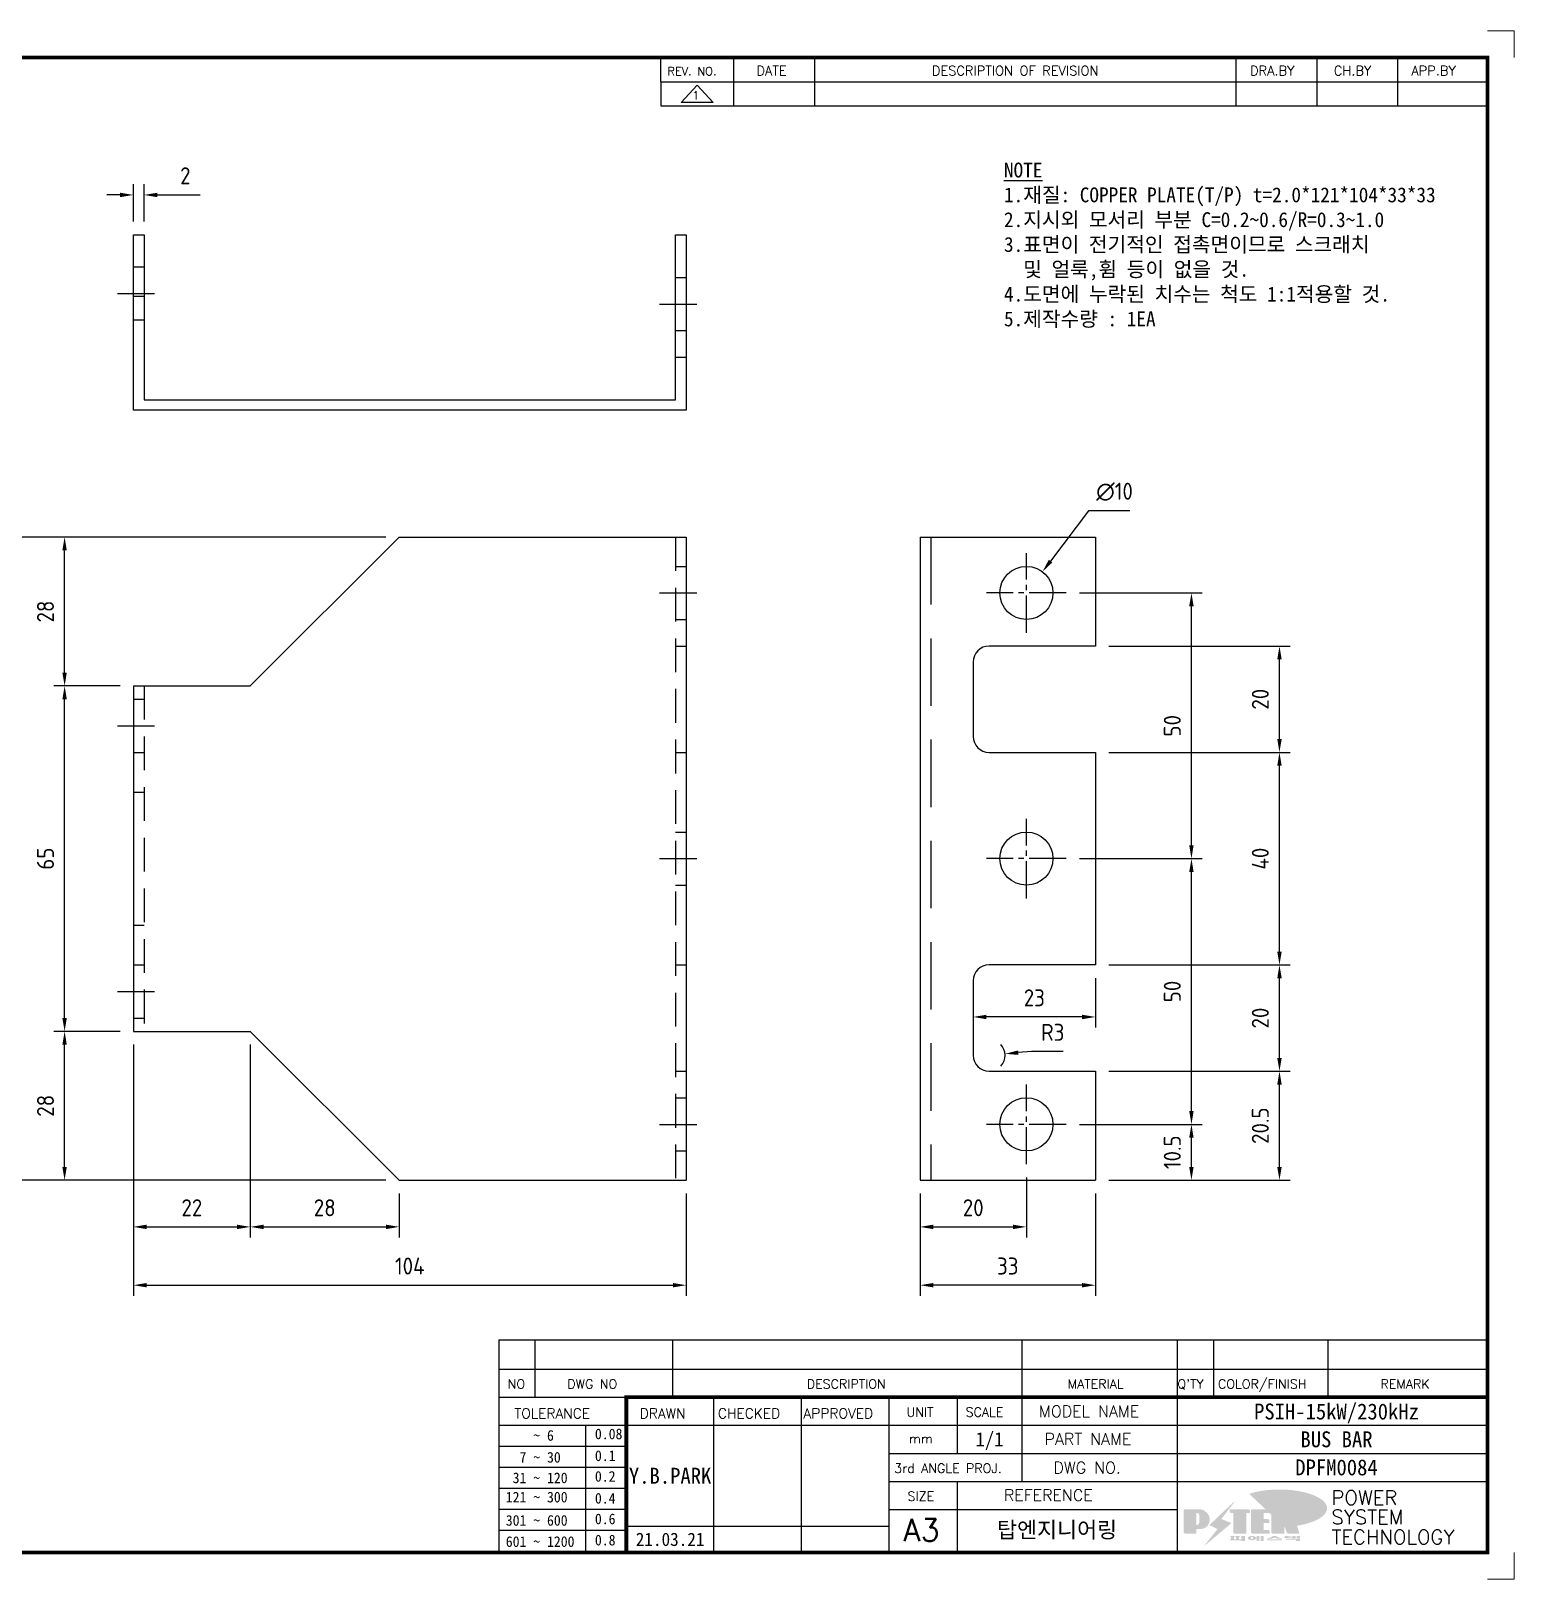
# Model space of a CAD drawing. Header units: millimetres. Extents: x -4251 to 2609, y -1673 to 4048.
# Drawn here: x -4110.4 to -3831.4, y -1672.8 to -1381.5 of the extents above; entities that cross this region are included whole.
import ezdxf
from ezdxf.enums import TextEntityAlignment as Align

# ---------------------------------------------------------------- set-up
doc = ezdxf.new("R2010")
doc.units = ezdxf.units.MM
for name, pattern in [('CENTER1', [10, 7, -1, 1, -1]), ('HIDDEN', [9.525, 6.35, -3.175]), ('HIDDENX2', [19.05, 12.7, -6.35])]:
    doc.linetypes.add(name, pattern=pattern)
doc.layers.add('FORMAT-1', color=7, linetype='Continuous')
doc.layers.add('line', color=3, linetype='Continuous')
doc.styles.add('HAN', font='')
doc.styles.add('RC', font='simplex.shx')
doc.styles.add('ROMANT', font='simplex.shx')
doc.styles.add('RT', font='simplex.shx', dxfattribs={"oblique": 15})
doc.styles.get("Standard").update_dxf_attribs({"font": 'ISOCP.SHX', "bigfont": 'WHGTXT.SHX'})
doc.styles.get('HAN').set_extended_font_data('GulimChe')
doc.dimstyles.new('PS-1', dxfattribs={"dimtxt": 3.2, "dimasz": 2.5, "dimexe": 2, "dimexo": 2.5, "dimgap": 2, "dimtad": 1, "dimtoh": 1, "dimrnd": 0.05, "dimzin": 12, "dimdsep": 46, "dimtxsty": 'Standard', "dimcen": 0, "dimclrt": 2, "dimazin": 3, "dimtfac": 1, "dimtofl": 0, "dimtmove": 0, "dimatfit": 3, "dimfxl": 0, "dimtolj": 1, "dimtzin": 0, "dimarcsym": 0})

# ---------------------------------------------------------------- blocks, each defined once
blk = doc.blocks.new('re3')
at = {"color": 180}
for p, q in [((0, 0), (0, -4.55)), ((6.87, -0.64), (3.86, -3.91)), ((6.87, -0.64), (9.88, -3.91)), ((13.74, -4.55), (13.74, 0)), ((28.97, -4.55), (28.97, 0)), ((108.25, -4.55), (108.25, 0)), ((123.49, -4.55), (123.49, 0)), ((138.64, -4.55), (138.64, 0)), ((0, -4.55), (155.53, -4.55)), ((9.88, -3.91), (3.86, -3.91))]:
    blk.add_line(p, q, dxfattribs=at)
at = {"color": 2, "style": 'RC', "oblique": 15}
blk.add_attdef('REV.NO', text='', height=1.56, dxfattribs=at).set_placement((6.59, -2.56), align=Align.MIDDLE_CENTER)
blk.add_attdef('-1', text='', height=1.56, dxfattribs=at).set_placement((9.37, -1.66), align=Align.MIDDLE_LEFT)
at = {"color": 2, "style": 'HAN'}
for tag, p in [('REV.-DATE', (21.36, -2.28)), ('DRA.BY', (115.87, -2.28)), ('CH.BY', (131.07, -2.28)), ('APP.BY', (147.09, -2.28))]:
    blk.add_attdef(tag, text='', height=2.5, dxfattribs=at).set_placement(p, align=Align.MIDDLE_CENTER)
blk.add_attdef('DESCRIPTION-OF-REVISION', text='', height=2.5, dxfattribs=at).set_placement((31.61, -2.28), align=Align.MIDDLE_LEFT)
blk = doc.blocks.new('no3')
at = {"color": 180}
for p, q in [((0, 5.5), (0, 0)), ((0, 5.5), (186, 5.5)), ((6.79, 5.5), (6.79, 0)), ((32.74, 0.11), (32.74, 5.5)), ((98.4, 5.5), (98.4, 0)), ((127.61, 5.5), (127.61, 0)), ((134.43, 5.5), (134.43, 0)), ((155.98, 5.5), (155.98, 0))]:
    blk.add_line(p, q, dxfattribs=at)
at = {"color": 2, "style": 'RT', "oblique": 15}
blk.add_attdef('NO', text='', height=1.74, dxfattribs=at).set_placement((3.38, 2.51), align=Align.MIDDLE_CENTER)
at = {"color": 2, "style": 'HAN'}
for tag, p in [('PART-NO', (19.76, 2.75)), ('MATERIAL', (111.38, 2.75)), ("Q'TY", (131.02, 2.75)), ('COLOR/FINISH', (145.2, 2.75)), ('REMARK', (170.76, 2.75))]:
    blk.add_attdef(tag, text='', height=2.9, dxfattribs=at).set_placement(p, align=Align.MIDDLE_CENTER)
blk.add_attdef('DESCRIPTION', text='', height=2.9, dxfattribs=at).set_placement((34.51, 2.75), align=Align.MIDDLE_LEFT)
blk = doc.blocks.new('new LOGO')
at = {"layer": 'line'}
h = blk.add_hatch(color=250, dxfattribs=at)
h.paths.add_polyline_path([(44.5, 69.4), (46.6, 69.4, -0.129793), (52, 68, 0.221832), (43.6, 71.9), (41.5, 71.9), (41.5, 27.9), (43.6, 27.9, 0.02048), (44.5, 28)], flags=17)
h.paths.add_polyline_path([(44.5, 13.9), (57.3, 13.9, 0.72362), (77.1, 73.9, -0.679777), (54.3, 16.4), (41.5, 16.4), (41.5, -0.1), (3, -0.1), (3, -2.6), (44.5, -2.6)])
h.paths.add_polyline_path([(117.9, 14.2), (71.5, -44.4), (77.1, -39.6), (120.8, 15.6), (92, 28.9), (173.3, 106), (177.5, 111.4), (89.1, 27.6)])
h.paths.add_polyline_path([(162.7, 71.9), (162.7, 69.4), (172.5, 69.4), (172.5, 71.9)], flags=17)
h.paths.add_polyline_path([(217.7, 69.4), (230.5, 69.4), (230.5, 80.4), (227.5, 80.4), (227.5, 71.9), (214.7, 71.9), (214.7, -0.1), (175.5, -0.1), (175.5, -2.6), (217.7, -2.6)])
h.paths.add_polyline_path([(297.8, 46.6), (294.8, 46.6), (294.8, 37.4), (276, 37.4), (276, 10.9), (279, 10.9), (279, 34.9), (297.8, 34.9)])
h.paths.add_polyline_path([(300, 8.4), (297, 8.4), (297, -0.1), (237.5, -0.1), (237.5, -2.6), (300, -2.6)])
h.paths.add_polyline_path([(297.8, 80.4), (294.8, 80.4), (294.8, 71.9), (276, 71.9), (276, 49.1), (279, 49.1), (279, 69.4), (297.8, 69.4)])
h.paths.add_polyline_path([(350.2, 80.4), (347.2, 80.4), (347.2, 61.6), (350.2, 63.5)])
h.paths.add_polyline_path([(350.2, 26.7), (347.2, 35.2), (347.2, -0.1), (308.5, -0.1), (308.5, -2.6), (350.2, -2.6)])
h.paths.add_polyline_path([(402.7, 80.4), (396.5, 80.4), (379.6, 66.8), (400.5, -0.1), (361.8, -0.1), (362.7, -2.6), (403.5, -2.6), (382.6, 64.3)])
blk.add_hatch(color=5, dxfattribs=at).paths.add_polyline_path([(166.3, 35), (131, 49), (180.4, 112.7), (92, 28.9), (120.8, 15.6), (74.4, -43)])
h = blk.add_hatch(color=253, dxfattribs=at)
edge = h.paths.add_edge_path()
edge.add_ellipse((333.9, 86.4), major_axis=(-165.9, 0), ratio=0.39426, start_angle=111.5127, end_angle=334.469)
edge.add_ellipse((314.1, 81.2), major_axis=(-153.7, 0), ratio=0.40699, start_angle=121.3066, end_angle=327.7437, ccw=False)
edge.add_line((394, 27.8), (394.7, 25.6))
h = blk.add_hatch(color=1, dxfattribs=at)
h.paths.add_polyline_path([(41.5, 16.4), (54.3, 16.4, 1), (54.3, 82.9), (0, 82.9), (0, -0.1), (41.5, -0.1)])
h.paths.add_polyline_path([(41.5, 27.9), (41.5, 71.9), (43.6, 71.9, -0.414214), (54.6, 60.9), (54.6, 38.9, -0.414214), (43.6, 27.9)], flags=16)
h.paths.add_polyline_path([(214.7, 71.9), (227.5, 71.9), (227.5, 82.9), (159.7, 82.9), (159.7, 71.9), (172.5, 71.9), (172.5, -0.1), (214.7, -0.1)])
h.paths.add_polyline_path([(276, 37.4), (294.8, 37.4), (294.8, 49.1), (276, 49.1), (276, 71.9), (294.8, 71.9), (294.8, 82.9), (234.5, 82.9), (234.5, -0.1), (297, -0.1), (297, 10.9), (276, 10.9)])
h.paths.add_polyline_path([(347.2, 35.2), (359.7, -0.1), (400.5, -0.1), (379.6, 66.8), (399.7, 82.9), (380.6, 82.9), (347.2, 61.6), (347.2, 82.9), (305.5, 82.9), (305.5, -0.1), (347.2, -0.1)])
h = blk.add_hatch(color=250, dxfattribs=at)
edge = h.paths.add_edge_path()
edge.add_ellipse((237.8, -17.6), major_axis=(-14.3, 0), ratio=0.526336, start_angle=192.2456, end_angle=269.0748)
edge.add_line((238.1, -10.1), (237.6, -10.1))
edge.add_ellipse((237.8, -17.6), major_axis=(-14.3, 0), ratio=0.526336, start_angle=270.9252, end_angle=449.0748)
edge.add_line((237.6, -25.1), (238.1, -25.1))
edge.add_ellipse((237.8, -17.6), major_axis=(-14.3, 0), ratio=0.526336, start_angle=450.9252, end_angle=527.7544)
edge.add_line((251.7, -19.2), (254.1, -19.2))
edge.add_line((254.1, -19.2), (254.1, -27.1))
edge.add_line((254.1, -27.1), (263.1, -27.1))
edge.add_line((263.1, -27.1), (263.1, -10.1))
edge.add_line((263.1, -10.1), (254.1, -10.1))
edge.add_line((254.1, -10.1), (254.1, -16))
edge.add_line((254.1, -16), (251.7, -16))
h.paths.add_polyline_path([(241, -16.4), (241, -18.7, -1), (234.4, -18.7), (234.4, -16.4, -1)], flags=16)
h.paths.add_polyline_path([(278.2, -10.1), (268.1, -10.1), (268.1, -27.1), (278.2, -27.1)])
h.paths.add_polyline_path([(310.3, -10.1), (310.3, -11.1, -0.157169), (289.3, -17.5), (294, -19.9, 0.128407), (316.3, -15.9, 0.128407), (338.6, -19.9), (343.3, -17.5, -0.157169), (322.2, -11.1), (322.2, -10.1)])
h.paths.add_polyline_path([(342.1, -25.1), (342.1, -22.3), (290.4, -22.3), (290.4, -25.1)])
h.paths.add_polyline_path([(352, -10.1), (352, -16.2, 0.414214), (354, -18.2), (378.7, -18.2), (378.7, -19.6), (390.2, -19.6), (390.2, -10.1), (378.7, -10.1), (378.7, -13.6), (374.7, -13.6), (374.7, -15.1), (378.7, -15.1), (378.7, -16.2), (364.7, -16.2), (364.7, -15.1), (371.2, -15.1), (371.2, -13.6), (364.7, -13.6), (364.7, -12.6), (374.7, -12.6), (374.7, -10.1)])
h.paths.add_polyline_path([(393.8, -10.1), (393.8, -19.6), (405, -19.6), (405, -10.1)])
h.paths.add_polyline_path([(405, -27.1), (405, -20.9), (356.8, -20.9), (356.8, -23), (391.8, -23), (391.8, -27.1)])
h.paths.add_polyline_path([(200.4, -10.1), (200.4, -22.3), (193.2, -22.3), (193.2, -12.6), (196.6, -12.6), (196.6, -10.1), (161, -10.1), (161, -12.6), (164.5, -12.6), (164.5, -22.3), (161, -22.3), (161, -25.1), (200.4, -25.1), (200.4, -27.1), (213.9, -27.1), (213.9, -10.1)])
h.paths.add_polyline_path([(182, -12.6), (175.6, -12.6), (175.6, -22.3), (182, -22.3)], flags=17)
blk = doc.blocks.new('format-3')
at = {"color": 3, "lineweight": 9}
for p, q in [((414.5, 291.3), (419.5, 291.3)), ((419.5, 286.3), (419.5, 291.3)), ((419.5, 5), (419.5, 0)), ((414.5, 0), (419.5, 0))]:
    blk.add_line(p, q, dxfattribs=at)
at = {"color": 180}
for p, q in [((258.97, 281.75), (258.97, 286.3)), ((272.71, 281.75), (272.71, 286.3)), ((287.94, 281.75), (287.94, 286.3)), ((367.22, 281.75), (367.22, 286.3)), ((382.45, 281.75), (382.45, 286.3)), ((397.61, 281.75), (397.61, 286.3)), ((258.97, 281.75), (414.5, 281.75)), ((228.5, 39.49), (228.5, 5)), ((228.5, 39.49), (414.5, 39.49)), ((235.29, 39.49), (235.29, 34.21)), ((261.24, 34.21), (261.24, 39.49)), ((326.9, 39.49), (326.9, 34.21)), ((356.11, 39.49), (356.11, 34.21)), ((362.93, 39.49), (362.93, 34.21)), ((384.48, 39.49), (384.48, 34.21)), ((228.5, 34.21), (252.48, 34.21)), ((268.96, 5), (268.96, 34.21)), ((285.45, 5), (285.45, 34.21)), ((301.94, 5), (301.94, 34.21)), ((314.72, 34.21), (314.72, 23.65)), ((326.9, 34.21), (326.9, 18.37)), ((356.11, 34.21), (356.11, 5)), ((228.5, 28.93), (252.48, 28.93)), ((244.89, 5.23), (244.89, 28.93)), ((252.48, 28.93), (414.5, 28.93)), ((228.5, 24.98), (252.48, 24.98)), ((301.94, 23.65), (414.5, 23.65)), ((228.5, 21.03), (252.48, 21.03)), ((301.94, 18.37), (414.5, 18.37)), ((314.72, 18.37), (314.72, 5)), ((228.5, 17.08), (252.48, 17.08)), ((228.5, 13.13), (252.48, 13.13)), ((301.94, 13.09), (356.11, 13.09)), ((228.5, 9.18), (252.48, 9.18)), ((252.48, 9.95), (301.94, 9.95))]:
    blk.add_line(p, q, dxfattribs=at)
at = {"const_width": 0.7}
blk.add_lwpolyline([(252.48, 5), (252.48, 34.21), (414.5, 34.21)], dxfattribs=at)
at = {"layer": 'FORMAT-1', "const_width": 0.7}
blk.add_lwpolyline([(13, 5), (13, 286.3), (414.5, 286.3), (414.5, 5)], close=True, dxfattribs=at)
at = {"xscale": 0.05400000000000027, "yscale": 0.05400000000000027, "zscale": 0.05400000000000027}
blk.add_blockref('new LOGO', (357.35, 8.65), dxfattribs=at)
at = {"color": 2}
for s, height, style, p in [('REV. NO.', 1.56, 'RC', (260.23, 282.95)), ('DATE', 1.788, 'RC', (276.95, 282.94)), ('DESCRIPTION OF REVISION', 1.7875, 'RC', (309.98, 282.94)), ('DRA.BY', 1.788, 'RC', (369.83, 282.94)), ('CH.BY', 1.788, 'RC', (385.59, 282.94)), ('APP.BY', 1.788, 'RC', (400.18, 282.94)), ('COLOR/FINISH', 1.7424, 'RC', (363.8, 35.83)), ('NO', 1.742, 'RC', (230.16, 35.83)), ('DWG NO', 1.742, 'RC', (241.36, 35.83)), ('DESCRIPTION', 1.7424, 'RC', (286.43, 35.83)), ('MATERIAL', 1.742, 'RC', (335.52, 35.83)), ("Q'TY", 1.742, 'RC', (356.17, 35.83)), ('REMARK', 1.742, 'RC', (394.37, 35.83)), (' TOLERANCE', 1.9, 'RC', (230.11, 30.22)), ('DRAWN', 1.9, 'RC', (255, 30.22)), ('CHECKED', 1.9, 'RC', (269.71, 30.22)), ('APPROVED', 1.9, 'RC', (285.8, 30.22)), ('UNIT', 1.742, 'RC', (305.19, 30.55)), ('SCALE', 1.742, 'RC', (316.32, 30.55)), ('MODEL NAME', 2.178, 'RC', (330.12, 30.46)), ('    ~ 6', 2, 'HAN', (229.8, 26.03)), ('0.08', 2, 'HAN', (246.57, 26.31)), ('mm', 1.742, 'RC', (305.67, 25.56)), ('PART NAME', 2.178, 'RC', (331.17, 25.24)), ('  7 ~ 30', 2, 'HAN', (229.8, 21.91)), ('0.1', 2, 'HAN', (246.57, 22.2)), ('3rd ANGLE PROJ.', 1.7424, 'RC', (302.87, 19.97)), ('DWG NO.', 2.178, 'RC', (332.84, 19.85)), (' 31 ~ 120', 2, 'HAN', (229.8, 18.04)), ('0.2', 2, 'HAN', (246.57, 18.32)), ('121 ~ 300', 2, 'HAN', (229.8, 14.42)), ('0.4', 2, 'HAN', (246.57, 14.2)), ('SIZE', 1.742, 'RC', (305.39, 14.71)), ('REFERENCE', 2.178, 'RC', (323.52, 14.69)), ('301 ~ 600', 2, 'HAN', (229.8, 10.04)), ('0.6', 2, 'HAN', (246.57, 10.32)), ('601 ~ 1200', 2, 'HAN', (229.8, 6.05)), ('0.8', 2, 'HAN', (246.57, 6.33))]:
    blk.add_text(s, height=height, dxfattribs=dict(at, style=style)).set_placement(p)
at = {"style": 'ROMANT'}
for s, p in [('POWER', (385.15, 13.96)), ('SYSTEM', (385.15, 10.31)), ('TECHNOLOGY', (385.15, 6.56))]:
    blk.add_text(s, height=2.7, dxfattribs=at).set_placement(p)
at = {"color": 2, "lineweight": 25, "style": 'RC'}
blk.add_text('A3', height=4.182, dxfattribs=at).set_placement((304.61, 7.14))
at = {"style": 'HAN'}
for tag, height, p in [('MODEL-NAME', 3, (386.1, 31.53)), ('SCALE', 2.7, (320.81, 26.29)), ('PART-NAME', 3, (386.1, 26.29)), ('DRA-BY', 3, (260.72, 19.44)), ('CH-BY', 3, (277.21, 19.44)), ('APP-BY', 3, (293.7, 19.44)), ('DWG-NO', 3, (386.1, 21.01)), ('CH-DATE', 2.5, (277.21, 7.47)), ('관련업체', 3, (333.52, 9.26)), ('DRA-DATE', 2.5, (260.72, 7.47)), ('APP-DATE', 2.5, (293.7, 7.47))]:
    blk.add_attdef(tag, text='', height=height, dxfattribs=at).set_placement(p, align=Align.MIDDLE_CENTER)
blk = doc.blocks.new('*D1013')
at = {"color": 0, "lineweight": -2}
for p, q in [((-4093.65, -1569.7), (-4106.09, -1569.7)), ((-4104.09, -1595.2), (-4104.09, -1572.2)), ((-4043.65, -1597.7), (-4106.09, -1597.7))]:
    blk.add_line(p, q, dxfattribs=at)
at = {"color": 0}
for points in [[(-4104.51, -1572.2), (-4103.68, -1572.2), (-4104.09, -1569.7)], [(-4104.51, -1595.2), (-4103.68, -1595.2), (-4104.09, -1597.7)]]:
    blk.add_solid(points, dxfattribs=at)
at = {"layer": 'DEFPOINTS', "color": 0}
for p in [(-4104.09, -1569.7), (-4091.15, -1569.7), (-4041.15, -1597.7)]:
    blk.add_point(p, dxfattribs=at)
at = {"color": 2, "insert": (-4107.69, -1583.7), "char_height": 3.2, "attachment_point": 5, "rotation": 90}
blk.add_mtext('\\A1;28', dxfattribs=at)
blk = doc.blocks.new('*D1014')
at = {"color": 0, "lineweight": -2}
for p, q in [((-4093.65, -1504.7), (-4106.09, -1504.7)), ((-4104.09, -1567.2), (-4104.09, -1507.2)), ((-4093.65, -1569.7), (-4106.09, -1569.7))]:
    blk.add_line(p, q, dxfattribs=at)
at = {"color": 0}
for points in [[(-4104.51, -1507.2), (-4103.68, -1507.2), (-4104.09, -1504.7)], [(-4104.51, -1567.2), (-4103.68, -1567.2), (-4104.09, -1569.7)]]:
    blk.add_solid(points, dxfattribs=at)
at = {"layer": 'DEFPOINTS', "color": 0}
for p in [(-4104.09, -1504.7), (-4091.15, -1504.7), (-4091.15, -1569.7)]:
    blk.add_point(p, dxfattribs=at)
at = {"color": 2, "insert": (-4107.69, -1537.2), "char_height": 3.2, "attachment_point": 5, "rotation": 90}
blk.add_mtext('\\A1;65', dxfattribs=at)
blk = doc.blocks.new('*D1015')
at = {"color": 0, "lineweight": -2}
for p, q in [((-4043.65, -1476.7), (-4106.09, -1476.7)), ((-4104.09, -1502.2), (-4104.09, -1479.2)), ((-4093.65, -1504.7), (-4106.09, -1504.7))]:
    blk.add_line(p, q, dxfattribs=at)
at = {"color": 0}
for points in [[(-4104.51, -1479.2), (-4103.68, -1479.2), (-4104.09, -1476.7)], [(-4104.51, -1502.2), (-4103.68, -1502.2), (-4104.09, -1504.7)]]:
    blk.add_solid(points, dxfattribs=at)
at = {"layer": 'DEFPOINTS', "color": 0}
for p in [(-4104.09, -1476.7), (-4041.15, -1476.7), (-4091.15, -1504.7)]:
    blk.add_point(p, dxfattribs=at)
at = {"color": 2, "insert": (-4107.69, -1490.7), "char_height": 3.2, "attachment_point": 5, "rotation": 90}
blk.add_mtext('\\A1;28', dxfattribs=at)
blk = doc.blocks.new('*D1019')
at = {"color": 0, "lineweight": -2}
for p, q in [((-4091.15, -1572.2), (-4091.15, -1608.49)), ((-4069.15, -1572.2), (-4069.15, -1608.49)), ((-4088.65, -1606.49), (-4071.65, -1606.49))]:
    blk.add_line(p, q, dxfattribs=at)
at = {"color": 0}
for points in [[(-4088.65, -1606.07), (-4088.65, -1606.91), (-4091.15, -1606.49)], [(-4071.65, -1606.07), (-4071.65, -1606.91), (-4069.15, -1606.49)]]:
    blk.add_solid(points, dxfattribs=at)
at = {"layer": 'DEFPOINTS', "color": 0}
for p in [(-4091.15, -1569.7), (-4069.15, -1569.7), (-4069.15, -1606.49)]:
    blk.add_point(p, dxfattribs=at)
at = {"color": 2, "insert": (-4080.15, -1602.89), "char_height": 3.2, "attachment_point": 5}
blk.add_mtext('\\A1;22', dxfattribs=at)
blk = doc.blocks.new('*D1020')
at = {"color": 0, "lineweight": -2}
for p, q in [((-4069.15, -1572.2), (-4069.15, -1608.49)), ((-4041.15, -1600.2), (-4041.15, -1608.49)), ((-4066.65, -1606.49), (-4043.65, -1606.49))]:
    blk.add_line(p, q, dxfattribs=at)
at = {"color": 0}
for points in [[(-4066.65, -1606.07), (-4066.65, -1606.91), (-4069.15, -1606.49)], [(-4043.65, -1606.07), (-4043.65, -1606.91), (-4041.15, -1606.49)]]:
    blk.add_solid(points, dxfattribs=at)
at = {"layer": 'DEFPOINTS', "color": 0}
for p in [(-4069.15, -1569.7), (-4041.15, -1597.7), (-4041.15, -1606.49)]:
    blk.add_point(p, dxfattribs=at)
at = {"color": 2, "insert": (-4055.15, -1602.89), "char_height": 3.2, "attachment_point": 5}
blk.add_mtext('\\A1;28', dxfattribs=at)
blk = doc.blocks.new('*D1021')
at = {"color": 0, "lineweight": -2}
for p, q in [((-4091.15, -1572.2), (-4091.15, -1619.46)), ((-3987.15, -1600.2), (-3987.15, -1619.46)), ((-4088.65, -1617.46), (-3989.65, -1617.46))]:
    blk.add_line(p, q, dxfattribs=at)
at = {"color": 0}
for points in [[(-4088.65, -1617.05), (-4088.65, -1617.88), (-4091.15, -1617.46)], [(-3989.65, -1617.05), (-3989.65, -1617.88), (-3987.15, -1617.46)]]:
    blk.add_solid(points, dxfattribs=at)
at = {"layer": 'DEFPOINTS', "color": 0}
for p in [(-4091.15, -1569.7), (-3987.15, -1597.7), (-3987.15, -1617.46)]:
    blk.add_point(p, dxfattribs=at)
at = {"color": 2, "insert": (-4039.15, -1613.86), "char_height": 3.2, "attachment_point": 5}
blk.add_mtext('\\A1;104', dxfattribs=at)
blk = doc.blocks.new('*D1024')
at = {"color": 0, "lineweight": -2}
for p, q in [((-3923.14, -1597.2), (-3923.14, -1608.49)), ((-3943.14, -1600.2), (-3943.14, -1608.49)), ((-3940.64, -1606.49), (-3925.64, -1606.49))]:
    blk.add_line(p, q, dxfattribs=at)
at = {"color": 0}
for points in [[(-3940.64, -1606.07), (-3940.64, -1606.91), (-3943.14, -1606.49)], [(-3925.64, -1606.07), (-3925.64, -1606.91), (-3923.14, -1606.49)]]:
    blk.add_solid(points, dxfattribs=at)
at = {"layer": 'DEFPOINTS', "color": 0}
for p in [(-3923.14, -1594.7, 0), (-3943.14, -1597.7, 0), (-3923.14, -1606.49)]:
    blk.add_point(p, dxfattribs=at)
at = {"color": 2, "insert": (-3933.14, -1602.89), "char_height": 3.2, "attachment_point": 5}
blk.add_mtext('\\A1;20', dxfattribs=at)
blk = doc.blocks.new('*D1025')
at = {"color": 0, "lineweight": -2}
for p, q in [((-3943.14, -1600.2), (-3943.14, -1619.46)), ((-3910.14, -1600.2), (-3910.14, -1619.46)), ((-3912.64, -1617.46), (-3940.64, -1617.46))]:
    blk.add_line(p, q, dxfattribs=at)
at = {"color": 0}
for points in [[(-3940.64, -1617.05), (-3940.64, -1617.88), (-3943.14, -1617.46)], [(-3912.64, -1617.05), (-3912.64, -1617.88), (-3910.14, -1617.46)]]:
    blk.add_solid(points, dxfattribs=at)
at = {"layer": 'DEFPOINTS', "color": 0}
for p in [(-3943.14, -1597.7, 0), (-3910.14, -1597.7, 0), (-3943.14, -1617.46)]:
    blk.add_point(p, dxfattribs=at)
at = {"color": 2, "insert": (-3926.64, -1613.86), "char_height": 3.2, "attachment_point": 5}
blk.add_mtext('\\A1;33', dxfattribs=at)
blk = doc.blocks.new('*D1026')
at = {"color": 0, "lineweight": -2}
for p, q in [((-3913.14, -1587.2), (-3890.08, -1587.2)), ((-3892.08, -1595.2), (-3892.08, -1589.7)), ((-3907.64, -1597.7), (-3890.08, -1597.7))]:
    blk.add_line(p, q, dxfattribs=at)
at = {"color": 0}
for points in [[(-3892.5, -1589.7), (-3891.67, -1589.7), (-3892.08, -1587.2)], [(-3892.5, -1595.2), (-3891.67, -1595.2), (-3892.08, -1597.7)]]:
    blk.add_solid(points, dxfattribs=at)
at = {"layer": 'DEFPOINTS', "color": 0}
for p in [(-3915.64, -1587.2, 0), (-3892.08, -1587.2), (-3910.14, -1597.7, 0)]:
    blk.add_point(p, dxfattribs=at)
at = {"color": 2, "insert": (-3895.68, -1592.45), "char_height": 3.2, "attachment_point": 5, "rotation": 90}
blk.add_mtext('\\A1;10.5', dxfattribs=at)
blk = doc.blocks.new('*D1027')
at = {"color": 0, "lineweight": -2}
for p, q in [((-3913.14, -1537.2), (-3890.08, -1537.2)), ((-3892.08, -1584.7), (-3892.08, -1539.7)), ((-3913.14, -1587.2), (-3890.08, -1587.2))]:
    blk.add_line(p, q, dxfattribs=at)
at = {"color": 0}
for points in [[(-3892.5, -1539.7), (-3891.67, -1539.7), (-3892.08, -1537.2)], [(-3892.5, -1584.7), (-3891.67, -1584.7), (-3892.08, -1587.2)]]:
    blk.add_solid(points, dxfattribs=at)
at = {"layer": 'DEFPOINTS', "color": 0}
for p in [(-3915.64, -1537.2, 0), (-3892.08, -1537.2), (-3915.64, -1587.2, 0)]:
    blk.add_point(p, dxfattribs=at)
at = {"color": 2, "insert": (-3895.68, -1562.2), "char_height": 3.2, "attachment_point": 5, "rotation": 90}
blk.add_mtext('\\A1;50', dxfattribs=at)
blk = doc.blocks.new('*D1028')
at = {"color": 0, "lineweight": -2}
for p, q in [((-3913.14, -1487.2), (-3890.08, -1487.2)), ((-3892.08, -1534.7), (-3892.08, -1489.7)), ((-3913.14, -1537.2), (-3890.08, -1537.2))]:
    blk.add_line(p, q, dxfattribs=at)
at = {"color": 0}
for points in [[(-3892.5, -1489.7), (-3891.67, -1489.7), (-3892.08, -1487.2)], [(-3892.5, -1534.7), (-3891.67, -1534.7), (-3892.08, -1537.2)]]:
    blk.add_solid(points, dxfattribs=at)
at = {"layer": 'DEFPOINTS', "color": 0}
for p in [(-3915.64, -1487.2, 0), (-3892.08, -1487.2), (-3915.64, -1537.2, 0)]:
    blk.add_point(p, dxfattribs=at)
at = {"color": 2, "insert": (-3895.68, -1512.2), "char_height": 3.2, "attachment_point": 5, "rotation": 90}
blk.add_mtext('\\A1;50', dxfattribs=at)
blk = doc.blocks.new('*D1029')
at = {"color": 0, "lineweight": -2}
for p, q in [((-3907.64, -1577.2), (-3873.52, -1577.2)), ((-3875.52, -1595.2), (-3875.52, -1579.7)), ((-3907.64, -1597.7), (-3873.52, -1597.7))]:
    blk.add_line(p, q, dxfattribs=at)
at = {"color": 0}
for points in [[(-3875.93, -1579.7), (-3875.1, -1579.7), (-3875.52, -1577.2)], [(-3875.93, -1595.2), (-3875.1, -1595.2), (-3875.52, -1597.7)]]:
    blk.add_solid(points, dxfattribs=at)
at = {"layer": 'DEFPOINTS', "color": 0}
for p in [(-3910.14, -1577.2), (-3875.52, -1577.2), (-3910.14, -1597.7)]:
    blk.add_point(p, dxfattribs=at)
at = {"color": 2, "insert": (-3879.12, -1587.45), "char_height": 3.2, "attachment_point": 5, "rotation": 90}
blk.add_mtext('\\A1;20.5', dxfattribs=at)
blk = doc.blocks.new('*D1030')
at = {"color": 0, "lineweight": -2}
for p, q in [((-3907.64, -1557.2), (-3873.52, -1557.2)), ((-3875.52, -1574.7), (-3875.52, -1559.7)), ((-3907.64, -1577.2), (-3873.52, -1577.2))]:
    blk.add_line(p, q, dxfattribs=at)
at = {"color": 0}
for points in [[(-3875.93, -1559.7), (-3875.1, -1559.7), (-3875.52, -1557.2)], [(-3875.93, -1574.7), (-3875.1, -1574.7), (-3875.52, -1577.2)]]:
    blk.add_solid(points, dxfattribs=at)
at = {"layer": 'DEFPOINTS', "color": 0}
for p in [(-3910.14, -1557.2), (-3875.52, -1557.2), (-3910.14, -1577.2)]:
    blk.add_point(p, dxfattribs=at)
at = {"color": 2, "insert": (-3879.12, -1567.2), "char_height": 3.2, "attachment_point": 5, "rotation": 90}
blk.add_mtext('\\A1;20', dxfattribs=at)
blk = doc.blocks.new('*D1031')
at = {"color": 0, "lineweight": -2}
for p, q in [((-3907.64, -1517.2), (-3873.52, -1517.2)), ((-3875.52, -1554.7), (-3875.52, -1519.7)), ((-3907.64, -1557.2), (-3873.52, -1557.2))]:
    blk.add_line(p, q, dxfattribs=at)
at = {"color": 0}
for points in [[(-3875.93, -1519.7), (-3875.1, -1519.7), (-3875.52, -1517.2)], [(-3875.93, -1554.7), (-3875.1, -1554.7), (-3875.52, -1557.2)]]:
    blk.add_solid(points, dxfattribs=at)
at = {"layer": 'DEFPOINTS', "color": 0}
for p in [(-3910.14, -1517.2, 0), (-3875.52, -1517.2), (-3910.14, -1557.2)]:
    blk.add_point(p, dxfattribs=at)
at = {"color": 2, "insert": (-3879.12, -1537.2), "char_height": 3.2, "attachment_point": 5, "rotation": 90}
blk.add_mtext('\\A1;40', dxfattribs=at)
blk = doc.blocks.new('*D1032')
at = {"color": 0, "lineweight": -2}
for p, q in [((-3907.64, -1497.2), (-3873.52, -1497.2)), ((-3875.52, -1514.7), (-3875.52, -1499.7)), ((-3907.64, -1517.2), (-3873.52, -1517.2))]:
    blk.add_line(p, q, dxfattribs=at)
at = {"color": 0}
for points in [[(-3875.93, -1499.7), (-3875.1, -1499.7), (-3875.52, -1497.2)], [(-3875.93, -1514.7), (-3875.1, -1514.7), (-3875.52, -1517.2)]]:
    blk.add_solid(points, dxfattribs=at)
at = {"layer": 'DEFPOINTS', "color": 0}
for p in [(-3910.14, -1497.2), (-3875.52, -1497.2), (-3910.14, -1517.2, 0)]:
    blk.add_point(p, dxfattribs=at)
at = {"color": 2, "insert": (-3879.12, -1507.2), "char_height": 3.2, "attachment_point": 5, "rotation": 90}
blk.add_mtext('\\A1;20', dxfattribs=at)
blk = doc.blocks.new('*D1033')
at = {"color": 0, "lineweight": -2}
for p, q in [((-3910.14, -1559.7), (-3910.14, -1568.99)), ((-3933.14, -1562.7), (-3933.14, -1568.99)), ((-3912.64, -1566.99), (-3930.64, -1566.99))]:
    blk.add_line(p, q, dxfattribs=at)
at = {"color": 0}
for points in [[(-3930.64, -1566.57), (-3930.64, -1567.41), (-3933.14, -1566.99)], [(-3912.64, -1566.57), (-3912.64, -1567.41), (-3910.14, -1566.99)]]:
    blk.add_solid(points, dxfattribs=at)
at = {"layer": 'DEFPOINTS', "color": 0}
for p in [(-3910.14, -1557.2), (-3933.14, -1560.2, 0), (-3933.14, -1566.99)]:
    blk.add_point(p, dxfattribs=at)
at = {"color": 2, "insert": (-3921.64, -1563.39), "char_height": 3.2, "attachment_point": 5}
blk.add_mtext('\\A1;23', dxfattribs=at)
blk = doc.blocks.new('*D1034')
at = {"color": 0, "lineweight": -2}
for p, q in [((-3922.17, -1573.48), (-3924.66, -1573.7)), ((-3916.2, -1573.48), (-3922.17, -1573.48))]:
    blk.add_line(p, q, dxfattribs=at)
blk.add_arc((-3930.14, -1574.2), 3, 317.7465, 43.3228, dxfattribs=at)
at = {"color": 0}
blk.add_solid([(-3924.7, -1573.29), (-3924.62, -1574.12), (-3927.15, -1573.93)], dxfattribs=at)
at = {"layer": 'DEFPOINTS', "color": 0}
for p in [(-3930.14, -1574.2, 0), (-3927.15, -1573.93, 0)]:
    blk.add_point(p, dxfattribs=at)
at = {"color": 2, "insert": (-3918.18, -1569.88), "char_height": 3.2, "attachment_point": 5}
blk.add_mtext('\\A1;R3', dxfattribs=at)
blk = doc.blocks.new('*D1035')
at = {"color": 0, "lineweight": -2}
for p, q in [((-3911.43, -1471.77), (-3918.6, -1481.22)), ((-3903.66, -1471.77), (-3911.43, -1471.77))]:
    blk.add_line(p, q, dxfattribs=at)
at = {"color": 0}
blk.add_solid([(-3918.93, -1480.97), (-3918.27, -1481.47), (-3920.11, -1483.21)], dxfattribs=at)
at = {"layer": 'DEFPOINTS', "color": 0}
for p in [(-3920.11, -1483.21, 0), (-3926.16, -1491.18, 0)]:
    blk.add_point(p, dxfattribs=at)
at = {"color": 2, "insert": (-3906.55, -1468.17), "char_height": 3.2, "attachment_point": 5}
blk.add_mtext('\\A1;∅10', dxfattribs=at)
blk = doc.blocks.new('*D1036')
at = {"color": 0, "lineweight": -2}
for p, q in [((-4093.65, -1412.31), (-4096.15, -1412.31)), ((-4091.15, -1417.33), (-4091.15, -1410.31)), ((-4089.15, -1417.33), (-4089.15, -1410.31)), ((-4086.65, -1412.31), (-4078.6, -1412.31))]:
    blk.add_line(p, q, dxfattribs=at)
at = {"color": 0}
for points in [[(-4093.65, -1411.9), (-4093.65, -1412.73), (-4091.15, -1412.31)], [(-4086.65, -1411.9), (-4086.65, -1412.73), (-4089.15, -1412.31)]]:
    blk.add_solid(points, dxfattribs=at)
at = {"layer": 'DEFPOINTS', "color": 0}
for p in [(-4089.15, -1412.31), (-4091.15, -1419.83), (-4089.15, -1419.83)]:
    blk.add_point(p, dxfattribs=at)
at = {"color": 2, "insert": (-4081.38, -1408.71), "char_height": 3.2, "attachment_point": 5}
blk.add_mtext('\\A1;2', dxfattribs=at)
blk = doc.blocks.new('*D1037')
at = {"color": 0, "lineweight": -2}
for p, q in [((-4043.65, -1476.7), (-4116.8, -1476.7)), ((-4114.8, -1595.2), (-4114.8, -1479.2)), ((-4043.65, -1597.7), (-4116.8, -1597.7))]:
    blk.add_line(p, q, dxfattribs=at)
at = {"color": 0}
for points in [[(-4115.21, -1479.2), (-4114.38, -1479.2), (-4114.8, -1476.7)], [(-4115.21, -1595.2), (-4114.38, -1595.2), (-4114.8, -1597.7)]]:
    blk.add_solid(points, dxfattribs=at)
at = {"layer": 'DEFPOINTS', "color": 0}
for p in [(-4114.8, -1476.7), (-4041.15, -1476.7, 0), (-4041.15, -1597.7)]:
    blk.add_point(p, dxfattribs=at)
at = {"color": 2, "insert": (-4118.4, -1537.2), "char_height": 3.2, "attachment_point": 5, "rotation": 90}
blk.add_mtext('\\A1;121', dxfattribs=at)

msp = doc.modelspace()

# ---------------------------------------------------------------- linework, layer by layer
at = {"color": 2, "linetype": 'HIDDEN'}
for p, q in [((-4091.1544, -1425.8332, 0), (-4089.1544, -1425.8332, 0)), ((-3989.1544, -1427.8332, -0.0001), (-3987.1544, -1427.8332, -0.0001)), ((-4091.1544, -1431.3332, 0), (-4089.1544, -1431.3332, 0)), ((-4091.1544, -1435.8332, 0), (-4089.1544, -1435.8332, 0)), ((-3989.1544, -1437.8332, -0.0001), (-3987.1544, -1437.8332, -0.0001)), ((-3989.1544, -1442.8332, -0.0001), (-3987.1544, -1442.8332, -0.0001)), ((-3989.1544, -1476.6958), (-3989.1544, -1597.6958)), ((-3989.1544, -1482.1958, -0.0001), (-3987.1544, -1482.1958, -0.0001)), ((-3989.1544, -1492.1958, -0.0001), (-3987.1544, -1492.1958, -0.0001)), ((-3989.1544, -1497.1958, -0.0001), (-3987.1544, -1497.1958, -0.0001)), ((-4089.1544, -1504.6958), (-4089.1544, -1569.6958)), ((-4091.1544, -1507.1958, 0), (-4089.1544, -1507.1958, 0)), ((-4091.1544, -1517.1958, 0), (-4089.1544, -1517.1958, 0)), ((-3989.1544, -1517.1958, -0.0001), (-3987.1544, -1517.1958, -0.0001)), ((-4091.1544, -1524.6958, 0), (-4089.1544, -1524.6958, 0)), ((-3989.1544, -1532.1958, -0.0001), (-3987.1544, -1532.1958, -0.0001)), ((-3989.1544, -1542.1958, -0.0001), (-3987.1544, -1542.1958, -0.0001)), ((-4091.1544, -1549.6958, 0), (-4089.1544, -1549.6958, 0)), ((-4091.1544, -1557.1958, 0), (-4089.1544, -1557.1958, 0)), ((-3989.1544, -1557.1958, -0.0001), (-3987.1544, -1557.1958, -0.0001)), ((-4091.1544, -1567.1958, 0), (-4089.1544, -1567.1958, 0)), ((-3989.1544, -1577.1958, -0.0001), (-3987.1544, -1577.1958, -0.0001)), ((-3989.1544, -1582.1958, -0.0001), (-3987.1544, -1582.1958, -0.0001)), ((-3989.1544, -1592.1958, -0.0001), (-3987.1544, -1592.1958, -0.0001))]:
    msp.add_line(p, q, dxfattribs=at)
at = {"color": 1, "linetype": 'CENTER1'}
for p, q in [((-4094.1544, -1430.8332, 0), (-4086.1544, -1430.8332, 0)), ((-3992.1544, -1432.8332, -0.0001), (-3984.1544, -1432.8332, -0.0001)), ((-3923.1366, -1494.6958, -0.0001), (-3923.1366, -1479.6958, -0.0001)), ((-3992.1544, -1487.1958, -0.0001), (-3984.1544, -1487.1958, -0.0001)), ((-3915.6366, -1487.1958, -0.0001), (-3930.6366, -1487.1958, -0.0001)), ((-4094.1544, -1512.1958, 0), (-4086.1544, -1512.1958, 0)), ((-3923.1366, -1544.6958, -0.0001), (-3923.1366, -1529.6958, -0.0001)), ((-3992.1544, -1537.1958, -0.0001), (-3984.1544, -1537.1958, -0.0001)), ((-3915.6366, -1537.1958, -0.0001), (-3930.6366, -1537.1958, -0.0001)), ((-4094.1544, -1562.1958, 0), (-4086.1544, -1562.1958, 0)), ((-3923.1366, -1594.6958, -0.0001), (-3923.1366, -1579.6958, -0.0001)), ((-3992.1544, -1587.1958, -0.0001), (-3984.1544, -1587.1958, -0.0001)), ((-3915.6366, -1587.1958, -0.0001), (-3930.6366, -1587.1958, -0.0001))]:
    msp.add_line(p, q, dxfattribs=at)
at = {"color": 1}
for p, q in [((-4069.1544, -1504.6958), (-4041.1544, -1476.6958)), ((-4041.1544, -1476.6958, 0), (-3987.1544, -1476.6958, 0)), ((-3987.1544, -1476.6958), (-3987.1544, -1597.6958)), ((-3943.1366, -1476.6958, 0), (-3943.1366, -1597.6958, 0)), ((-3943.1366, -1476.6958, 0), (-3910.1366, -1476.6958, 0)), ((-3910.1366, -1476.6958), (-3910.1366, -1497.1958)), ((-4091.1544, -1504.6958), (-4091.1544, -1569.6958)), ((-4091.1544, -1504.6958, 0), (-4089.1544, -1504.6958, 0)), ((-4089.1544, -1504.6958), (-4069.1544, -1504.6958)), ((-3910.1366, -1517.1958), (-3910.1366, -1557.1958)), ((-4091.1544, -1569.6958), (-4089.1544, -1569.6958)), ((-4089.1544, -1569.6958), (-4069.1544, -1569.6958)), ((-4069.1544, -1569.6958), (-4041.1544, -1597.6958)), ((-3910.1366, -1577.1958), (-3910.1366, -1597.6958)), ((-4041.1544, -1597.6958, 0), (-3987.1544, -1597.6958, 0)), ((-3943.1366, -1597.6958, 0), (-3910.1366, -1597.6958, 0))]:
    msp.add_line(p, q, dxfattribs=at)
at = {"color": 2, "linetype": 'HIDDENX2'}
msp.add_line((-3941.1366, -1476.6958, 0), (-3941.1366, -1597.6958, 0), dxfattribs=at)
at = {"color": 1}
msp.add_lwpolyline([(-3987.1544, -1419.8332), (-3987.1544, -1452.8332), (-4091.1544, -1452.8332), (-4091.1544, -1419.8332), (-4089.1544, -1419.8332), (-4089.1544, -1450.8332), (-3989.1544, -1450.8332), (-3989.1544, -1419.8332), (-3987.1544, -1419.8332)], dxfattribs=at)
at = {"color": 1, "elevation": -0.0001}
for points in [[(-3910.1366, -1497.1958), (-3930.1366, -1497.1958, 0.41421356), (-3933.1366, -1500.1958), (-3933.1366, -1514.1958, 0.41421356), (-3930.1366, -1517.1958), (-3910.1366, -1517.1958)], [(-3910.1366, -1557.1958), (-3930.1366, -1557.1958, 0.41421356), (-3933.1366, -1560.1958), (-3933.1366, -1574.1958, 0.41421356), (-3930.1366, -1577.1958), (-3910.1366, -1577.1958)]]:
    msp.add_lwpolyline(points, format="xyb", dxfattribs=at)
at = {"color": 1}
for centre in [(-3923.1366, -1487.1958, -0.0001), (-3923.1366, -1537.1958, -0.0001), (-3923.1366, -1587.1958, -0.0001)]:
    msp.add_circle(centre, 5, dxfattribs=at)

# ---------------------------------------------------------------- block references
ref = msp.add_blockref('format-3', (-4250.8841, -1672.7539, 0))
ref.add_attrib('DRA-DATE', '21.03.21', dxfattribs={"height": 2.5, "style": 'HAN'}).set_placement((-3990.1641, -1665.2789, 0), align=Align.MIDDLE_CENTER)
ref.add_attrib('DRA-BY', 'Y.B.PARK', dxfattribs={"height": 3, "style": 'HAN'}).set_placement((-3990.1641, -1653.3118, 0), align=Align.MIDDLE_CENTER)
ref.add_attrib('MODEL-NAME', 'PSIH-15kW/230kHz', dxfattribs={"lineweight": 35, "height": 3, "style": 'HAN'}).set_placement((-3864.7887, -1641.2288, 0), align=Align.MIDDLE_CENTER)
ref.add_attrib('PART-NAME', 'BUS BAR', dxfattribs={"lineweight": 35, "height": 3, "style": 'HAN'}).set_placement((-3864.7887, -1646.4597, 0), align=Align.MIDDLE_CENTER)
ref.add_attrib('PART-NO', 'DPFM0084', dxfattribs={"lineweight": 35, "height": 3, "style": 'HAN'}).set_placement((-3864.7887, -1651.7397, 0), align=Align.MIDDLE_CENTER)
ref.add_attrib('SCALE', '1/1', dxfattribs={"height": 2.7, "style": 'HAN'}).set_placement((-3930.076, -1646.4597, 0), align=Align.MIDDLE_CENTER)
ref.add_attrib('관련업체', '탑엔지니어링', dxfattribs={"height": 3, "style": 'HAN'}).set_placement((-3917.3608, -1663.4912, 0), align=Align.MIDDLE_CENTER)
ref = msp.add_blockref('re3', (-3991.9183, -1391.0039, 0))
ref.add_attrib('REV.NO', '1', dxfattribs={"color": 2, "height": 1.56, "style": 'RC'}).set_placement((-3985.3299, -1393.5612, 0), align=Align.MIDDLE_CENTER)
msp.add_blockref('no3', (-4022.3841, -1633.2597, 0))

# ---------------------------------------------------------------- texts
at = {"color": 2, "insert": (-3927.3536, -1406.2257, -0.0001), "char_height": 2.800095, "attachment_point": 1, "style": 'HAN'}
msp.add_mtext_dynamic_manual_height_columns('{\\LNOTE\\P}1.재질: COPPER PLATE(T/P) t=2.0*121*104*33*33\\P2.지시외 모서리 부분 C=0.2~0.6/R=0.3~1.0\\P3.표면이 전기적인 접촉면이므로 스크래치\\P  및 얼룩,휨 등이 없을 것.\\P4.도면에 누락된 치수는 척도 1:1적용할 것.\\P{\\C1;5.제작수량 : 1EA}', width=794.617376, gutter_width=769.2954, heights=[449.7266], dxfattribs=at)

# ---------------------------------------------------------------- dimensions: what is measured, and where the dimension line sits
for base, p1, p2, picture, middle in [((-4089.1544, -1412.3121), (-4091.1544, -1419.8332), (-4089.1544, -1419.8332), '*D1036', (-4081.3776, -1408.7118)), ((-3933.1366, -1566.9914), (-3910.1366, -1557.1958), (-3933.1366, -1560.1958, -0.0001), '*D1033', (-3921.6366, -1563.3911)), ((-4069.1544, -1606.4911), (-4091.1544, -1569.6958), (-4069.1544, -1569.6958), '*D1019', (-4080.1544, -1602.8908)), ((-3987.1544, -1617.4641), (-4091.1544, -1569.6958), (-3987.1544, -1597.6958), '*D1021', (-4039.1544, -1613.8641)), ((-4041.1544, -1606.4911), (-4069.1544, -1569.6958), (-4041.1544, -1597.6958), '*D1020', (-4055.1544, -1602.8908)), ((-3923.1366, -1606.4911), (-3943.1366, -1597.6958, 0), (-3923.1366, -1594.6958, -0.0001), '*D1024', (-3933.1366, -1602.8908)), ((-3943.1366, -1617.4641), (-3910.1366, -1597.6958, 0), (-3943.1366, -1597.6958, 0), '*D1025', (-3926.6366, -1613.8641))]:
    dim = msp.add_linear_dim(base=base, p1=p1, p2=p2, dimstyle='PS-1')
    dim.commit()
    dim.dimension.update_dxf_attribs({"geometry": picture, "text_midpoint": middle})
dim = msp.add_diameter_dim_2p(p1=(-3926.1592, -1491.1787, -0.0001), p2=(-3920.114, -1483.2128, -0.0001), dimstyle='PS-1')
dim.commit()
dim.dimension.update_dxf_attribs({"geometry": '*D1035', "text_midpoint": (-3906.5461, -1471.7661), "dimtype": 163})
for base, p1, p2, picture, middle in [((-4114.7968, -1476.6958), (-4041.1544, -1597.6958), (-4041.1544, -1476.6958, 0), '*D1037', (-4118.3972, -1537.1958)), ((-4104.0928, -1569.6958), (-4041.1544, -1597.6958), (-4091.1544, -1569.6958), '*D1013', (-4107.6931, -1583.6958)), ((-3875.5156, -1577.1958), (-3910.1366, -1597.6958), (-3910.1366, -1577.1958), '*D1029', (-3879.1159, -1587.4458)), ((-3892.082, -1587.1958), (-3910.1366, -1597.6958, 0), (-3915.6366, -1587.1958, -0.0001), '*D1026', (-3895.682, -1592.4458))]:
    dim = msp.add_linear_dim(base=base, p1=p1, p2=p2, angle=90, dimstyle='PS-1')
    dim.commit()
    dim.dimension.update_dxf_attribs({"geometry": picture, "text_midpoint": middle})
for base, p1, p2, picture, middle in [((-4104.0928, -1476.6958), (-4091.1544, -1504.6958), (-4041.1544, -1476.6958), '*D1015', (-4107.6931, -1490.6958)), ((-3892.082, -1487.1958), (-3915.6366, -1537.1958, -0.0001), (-3915.6366, -1487.1958, -0.0001), '*D1028', (-3895.682, -1512.1958)), ((-3875.5156, -1497.1958), (-3910.1366, -1517.1958, -0.0001), (-3910.1366, -1497.1958), '*D1032', (-3879.1159, -1507.1958)), ((-4104.0928, -1504.6958), (-4091.1544, -1569.6958), (-4091.1544, -1504.6958), '*D1014', (-4107.6928, -1537.1958)), ((-3875.5156, -1517.1958), (-3910.1366, -1557.1958), (-3910.1366, -1517.1958, -0.0001), '*D1031', (-3879.1156, -1537.1958)), ((-3892.082, -1537.1958), (-3915.6366, -1587.1958, -0.0001), (-3915.6366, -1537.1958, -0.0001), '*D1027', (-3895.682, -1562.1958)), ((-3875.5156, -1557.1958), (-3910.1366, -1577.1958), (-3910.1366, -1557.1958), '*D1030', (-3879.1159, -1567.1958))]:
    dim = msp.add_linear_dim(base=base, p1=p1, p2=p2, angle=90, dimstyle='PS-1', override={"dimtmove": 1})
    dim.commit()
    dim.dimension.update_dxf_attribs({"geometry": picture, "text_midpoint": middle})
dim = msp.add_radius_dim(center=(-3930.1366, -1574.1958, -0.0001), mpoint=(-3927.1486, -1573.9278, -0.0001), dimstyle='PS-1')
dim.commit()
dim.dimension.update_dxf_attribs({"geometry": '*D1034', "text_midpoint": (-3918.1823, -1569.8811)})

doc.saveas('drawing.dxf')
